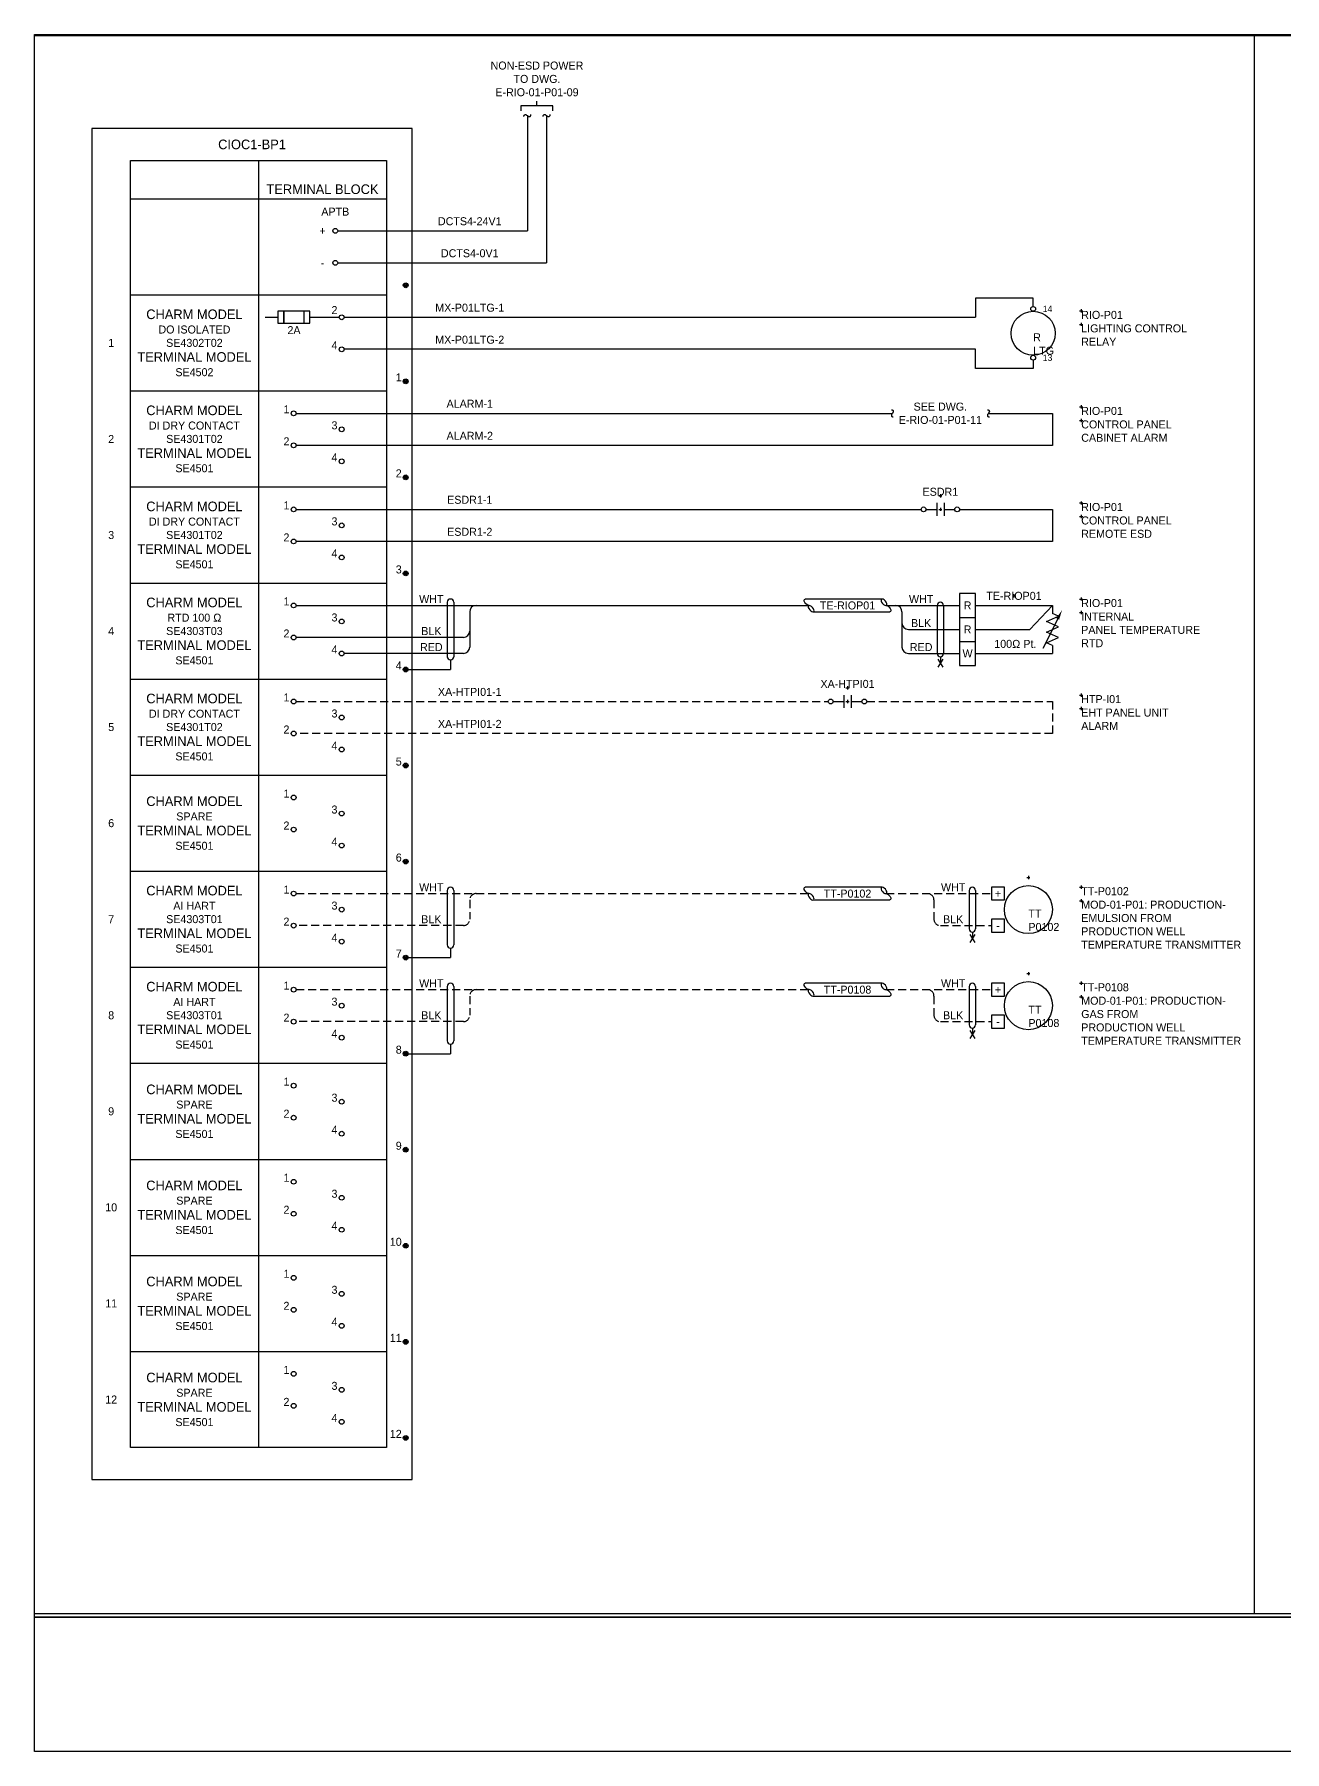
# Model space of a CAD drawing. Extents: x 11268 to 12114, y 0 to 536.
# Drawn here: x 11268 to 11659, y 0 to 536 of the extents above; entities that cross this region are included whole.
import ezdxf
from ezdxf.enums import TextEntityAlignment as Align

# ---------------------------------------------------------------- set-up
doc = ezdxf.new("R2018")
doc.units = 0
doc.header["$LTSCALE"] = 10
doc.header["$MEASUREMENT"] = 0
doc.linetypes.add('G02-1-PRDXXXX-E-MRIO-01-P01-01$0$HIDDEN', pattern=[0.375, 0.25, -0.125])
doc.layers.get('Defpoints').update_dxf_attribs({"color": 9})
for name, color, linetype in [('G02-1-PRDXXXX-E-MRIO-01-P01-01$0$ANNOTATION', 7, 'Continuous'), ('G02-1-PRDXXXX-E-MRIO-01-P01-01$0$FWIRE-1', 1, 'G02-1-PRDXXXX-E-MRIO-01-P01-01$0$HIDDEN'), ('G02-1-PRDXXXX-E-MRIO-01-P01-01$0$PANEL-1', 1, 'Continuous'), ('G02-1-PRDXXXX-E-MRIO-01-P01-01$0$PANEL-7', 7, 'Continuous'), ('G02-1-PRDXXXX-E-MRIO-01-P01-01$0$SYMBOL-1', 1, 'Continuous'), ('G02-1-PRDXXXX-E-MRIO-01-P01-01$0$SYMBOL-3', 3, 'Continuous'), ('G02-1-PRDXXXX-E-MRIO-01-P01-01$0$TEXT-2', 2, 'Continuous'), ('G02-1-PRDXXXX-E-MRIO-01-P01-01$0$TITLE', 7, 'Continuous'), ('G02-1-PRDXXXX-E-MRIO-01-P01-01$0$WIRE-1', 1, 'Continuous')]:
    doc.layers.add(name, color=color, linetype=linetype)
doc.layers.add('G02-1-PRDXXXX-E-MRIO-01-P01-01$0$View', color=251, linetype='Continuous', plot=False)
doc.styles.add('G02-1-PRDXXXX-E-MRIO-01-P01-01$0$Scovan Elec', font='')
doc.styles.add('G02-1-PRDXXXX-E-MRIO-01-P01-01$0$Scovan Standard', font='', dxfattribs={"height": 2.5})
doc.styles.add('G02-1-PRDXXXX-E-MRIO-01-P01-01$0$Standard', font='')
doc.styles.get("Standard").update_dxf_attribs({"font": ''})
doc.styles.get('G02-1-PRDXXXX-E-MRIO-01-P01-01$0$Scovan Elec').set_extended_font_data('Franklin Gothic Medium Cond')
doc.styles.get('G02-1-PRDXXXX-E-MRIO-01-P01-01$0$Scovan Standard').set_extended_font_data('Franklin Gothic Medium Cond')
doc.styles.get('G02-1-PRDXXXX-E-MRIO-01-P01-01$0$Standard').set_extended_font_data('Franklin Gothic Medium Cond')
doc.styles.get('Standard').set_extended_font_data('Franklin Gothic Medium Cond')

# ---------------------------------------------------------------- blocks, each defined once
blk = doc.blocks.new('*U29')
at = {"linetype": 'Continuous'}
blk.add_lwpolyline([(-0.75, 0, -1), (0.75, 0, -1), (-0.75, 0, -1), (0.5, 0, -1), (-0.5, 0, -1), (0.25, 0, -1), (-0.25, 0, -1), (0, 0, 1), (0.25, 0)], format="xyb", dxfattribs=at)
blk = doc.blocks.new('G02-1-PRDXXXX-E-MRIO-01-P01-01$0$BASEPLATE')
at = {"layer": 'G02-1-PRDXXXX-E-MRIO-01-P01-01$0$PANEL-1'}
for p, q in [((52, -10), (52, -412)), ((12, -22), (92, -22)), ((12, -52), (92, -52)), ((12, -82), (92, -82)), ((12, -112), (92, -112)), ((12, -142), (92, -142)), ((12, -172), (92, -172)), ((12, -202), (92, -202)), ((12, -232), (92, -232)), ((12, -262), (92, -262)), ((12, -292), (92, -292)), ((12, -322), (92, -322)), ((12, -352), (92, -352)), ((12, -382), (92, -382))]:
    blk.add_line(p, q, dxfattribs=at)
blk.add_lwpolyline([(12, -10), (92, -10), (92, -412), (12, -412)], close=True, dxfattribs=at)
at = {"layer": 'G02-1-PRDXXXX-E-MRIO-01-P01-01$0$PANEL-7'}
blk.add_lwpolyline([(0, 0), (0, -422), (100, -422), (100, 0)], close=True, dxfattribs=at)
at = {"layer": 'G02-1-PRDXXXX-E-MRIO-01-P01-01$0$SYMBOL-1'}
for centre in [(76, -32), (76, -42)]:
    blk.add_circle(centre, 0.75, dxfattribs=at)
for p in [(98, -49), (98, -79), (98, -109), (98, -139), (98, -169), (98, -199), (98, -229), (98, -259), (98, -289), (98, -319), (98, -349), (98, -379), (98, -409)]:
    blk.add_blockref('*U29', p, dxfattribs=at)
at = {"layer": 'G02-1-PRDXXXX-E-MRIO-01-P01-01$0$TEXT-2', "style": 'G02-1-PRDXXXX-E-MRIO-01-P01-01$0$Scovan Elec'}
for s, height, p in [('TERMINAL BLOCK', 3, (72, -19)), ('+', 2.5, (72, -32)), ('-', 2.5, (72, -42)), ('1', 2.5, (6, -67)), ('2', 2.5, (6, -97)), ('3', 2.5, (6, -127)), ('4', 2.5, (6, -157)), ('5', 2.5, (6, -187)), ('6', 2.5, (6, -217)), ('7', 2.5, (6, -247)), ('8', 2.5, (6, -277)), ('9', 2.5, (6, -307)), ('10', 2.5, (6, -337)), ('11', 2.5, (6, -367)), ('12', 2.5, (6, -397))]:
    blk.add_text(s, height=height, dxfattribs=at).set_placement(p, align=Align.MIDDLE)
blk.add_text('APTB', height=2.5, rotation=360, dxfattribs=at).set_placement((76, -26), align=Align.MIDDLE)
at = {"layer": 'G02-1-PRDXXXX-E-MRIO-01-P01-01$0$TEXT-2', "color": 2, "style": 'G02-1-PRDXXXX-E-MRIO-01-P01-01$0$Scovan Elec'}
for s, p in [('1', (96.75, -79)), ('2', (96.75, -109)), ('3', (96.75, -139)), ('4', (96.75, -169)), ('5', (96.75, -199)), ('6', (96.75, -229)), ('7', (96.75, -259)), ('8', (96.75, -289)), ('9', (96.75, -319)), ('10', (96.75, -349)), ('11', (96.75, -379)), ('12', (96.75, -409))]:
    blk.add_text(s, height=2.5, dxfattribs=at).set_placement(p, align=Align.RIGHT)
blk = doc.blocks.new('*U7')
blk.add_open_spline([(-1.07, -0.3), (-1.08, -0.22), (-1.09, -0.05), (-0.97, 0.2), (-0.73, 0.31), (-0.46, 0.32), (-0.14, 0.12), (0.14, -0.12), (0.46, -0.32), (0.73, -0.31), (0.97, -0.2), (1.09, 0.05), (1.08, 0.22), (1.07, 0.3)], degree=3, knots=[0, 0, 0, 0, 0.23778, 0.504219, 0.769947, 1.007727, 1.273929, 1.868857, 2.135059, 2.372839, 2.638567, 2.905005, 3.142785, 3.142785, 3.142785, 3.142785])
blk = doc.blocks.new('*U10')
for p, q in [((-1, 16), (-1, -1)), ((1, 16), (1, -1))]:
    blk.add_line(p, q)
for centre, start, end in [((0, 16), 0, 180), ((0, -1), 180, 0)]:
    blk.add_arc(centre, 1, start, end)
blk = doc.blocks.new('G02-1-PRDXXXX-E-MRIO-01-P01-01$0$S-Relay')
for centre, radius in [((0, 0), 6.875), ((-7.625, 0), 0.75), ((7.625, 0), 0.75)]:
    blk.add_circle(centre, radius)
at = {"color": 2, "lineweight": 30, "flags": 106}
blk.add_attdef('TAG1', text='', height=2.5, dxfattribs=at).set_placement((0, 0), align=Align.MIDDLE_CENTER)
at = {"color": 2, "style": 'G02-1-PRDXXXX-E-MRIO-01-P01-01$0$Standard'}
blk.add_attdef('PIN1', text='', height=2, dxfattribs=at).set_placement((-7.625, -3), align=Align.MIDDLE_RIGHT)
blk.add_attdef('PIN2', text='', height=2, dxfattribs=at).set_placement((7.625, -3), align=Align.MIDDLE_LEFT)
blk = doc.blocks.new('*U22')
for p, q in [((10.75, 5), (-13.25, 5)), ((-10.75, -5), (13.25, -5))]:
    blk.add_line(p, q)
for centre, major_axis in [((-12.625, 2.5), (0.625, -2.5)), ((12.625, -2.5), (-0.625, 2.5))]:
    blk.add_ellipse(centre, major_axis=major_axis, ratio=0.2692265, start_param=3.1415927, end_param=6.2831853)
for centre in [(-11.375, -2.5), (11.375, 2.5)]:
    blk.add_ellipse(centre, major_axis=(0.625, -2.5), ratio=0.2692265)
blk = doc.blocks.new('*U28')
for p, q in [((-1, 14), (-1, -1)), ((1, 14), (1, -1)), ((-0.8, -2.75), (0.8, -5.25)), ((0.8, -2.75), (-0.8, -5.25)), ((0, -2), (0, -4))]:
    blk.add_line(p, q)
for centre, start, end in [((0, 14), 0, 180), ((0, -1), 180, 0)]:
    blk.add_arc(centre, 1, start, end)
blk = doc.blocks.new('*U25')
blk.add_lwpolyline([(1.66, 3.32), (-3, -6)])
at = {"linetype": 'Continuous'}
blk.add_lwpolyline([(0, -5), (-1.88, -4.17), (1.88, -2.5), (-1.88, -0.83), (1.88, 0.83), (-1.88, 2.5), (1.88, 4.17), (0, 5)], dxfattribs=at)
blk.add_solid([(2.11, 3.09), (3, 6), (1.21, 3.54)])
at = {"color": 2, "style": 'G02-1-PRDXXXX-E-MRIO-01-P01-01$0$Standard'}
for tag in ['TAG2', 'TAG3']:
    blk.add_attdef(tag, text='', height=2.5, dxfattribs=at).set_placement((0, 4.25), align=Align.CENTER)
at = {"color": 2, "lineweight": 30, "flags": 106}
blk.add_attdef('TAG1', text='', height=2.5, dxfattribs=at).set_placement((0, 4.25), align=Align.BOTTOM_CENTER)
blk = doc.blocks.new('*U11')
for p, q in [((-1, 11), (-1, -1)), ((1, 11), (1, -1)), ((-0.8, -2.75), (0.8, -5.25)), ((0.8, -2.75), (-0.8, -5.25)), ((0, -2), (0, -4))]:
    blk.add_line(p, q)
for centre, start, end in [((0, 11), 0, 180), ((0, -1), 180, 0)]:
    blk.add_arc(centre, 1, start, end)
blk = doc.blocks.new('G02-1-PRDXXXX-E-MRIO-01-P01-01$0$S-Instrument')
blk.add_circle((0, 0), 7.5)
at = {"color": 2, "lineweight": 30, "flags": 106}
blk.add_attdef('TAG1', text='', height=2.5, dxfattribs=at).set_placement((0, 0), align=Align.MIDDLE_CENTER)
at = {"color": 2, "style": 'G02-1-PRDXXXX-E-MRIO-01-P01-01$0$Scovan Elec'}
blk.add_attdef('TAG2', text='', height=2.5, dxfattribs=at).set_placement((6.25, -6.25), align=Align.MIDDLE_LEFT)
blk = doc.blocks.new('G02-1-PRDXXXX-E-MRIO-01-P01-01$0$ARTISAN_G_C_DeviceTag')
at = {"layer": 'Defpoints'}
for p, q in [((-0.5, 0), (0.5, 0)), ((0, 0.5), (0, -0.5)), ((-0.5, -4.25), (0.5, -4.25)), ((0, -3.75), (0, -4.75))]:
    blk.add_line(p, q, dxfattribs=at)
at = {"layer": 'Defpoints', "style": 'G02-1-PRDXXXX-E-MRIO-01-P01-01$0$Scovan Standard', "flags": 1}
for tag, p in [('ARTISAN_ID', (0, -4)), ('ARTISAN_BLOCK_ID', (0, -7))]:
    blk.add_attdef(tag, p, '', height=1.9, dxfattribs=at)
at = {"layer": 'G02-1-PRDXXXX-E-MRIO-01-P01-01$0$TEXT-2', "style": 'G02-1-PRDXXXX-E-MRIO-01-P01-01$0$Standard'}
blk.add_attdef('SCOVAN_TAG', text='', height=2.5, dxfattribs=at).set_placement((0, 0), align=Align.CENTER)
blk = doc.blocks.new('*U27')
for p, q in [((-4.5, 0), (-1.14, 0)), ((-1.14, 2), (-1.14, -2)), ((1.14, 2), (1.14, -2)), ((1.14, 0), (4.5, 0))]:
    blk.add_line(p, q)
for centre in [(-5.25, 0), (5.25, 0)]:
    blk.add_circle(centre, 0.75)
at = {"color": 2, "style": 'G02-1-PRDXXXX-E-MRIO-01-P01-01$0$Standard'}
blk.add_attdef('TAG2', text='', height=2.5, dxfattribs=at).set_placement((0, 4.25), align=Align.CENTER)
at = {"color": 2, "lineweight": 30, "flags": 106}
blk.add_attdef('TAG1', text='', height=2.5, dxfattribs=at).set_placement((0, 4.25), align=Align.BOTTOM_CENTER)
at = {"color": 2, "style": 'G02-1-PRDXXXX-E-MRIO-01-P01-01$0$Standard'}
blk.add_attdef('PIN1', text='', height=2, dxfattribs=at).set_placement((-5.25, -3), align=Align.MIDDLE_RIGHT)
blk.add_attdef('PIN2', text='', height=2, dxfattribs=at).set_placement((5.25, -3), align=Align.MIDDLE_LEFT)
blk = doc.blocks.new('G02-1-PRDXXXX-E-MRIO-01-P01-01$0$ARTISAN_IO_DeviceDescr')
at = {"layer": 'Defpoints'}
for p, q in [((-0.5, 0), (0.5, 0)), ((0, 0.5), (0, -0.5)), ((-0.5, -4.21), (0.5, -4.21)), ((0, -3.71), (0, -4.71))]:
    blk.add_line(p, q, dxfattribs=at)
at = {"layer": 'Defpoints', "style": 'G02-1-PRDXXXX-E-MRIO-01-P01-01$0$Scovan Standard', "flags": 1}
for tag, p in [('ARTISAN_ID', (0, -6)), ('ARTISAN_BLOCK_ID', (0, -9))]:
    blk.add_attdef(tag, p, '', height=1.9, dxfattribs=at)
at = {"layer": 'G02-1-PRDXXXX-E-MRIO-01-P01-01$0$TEXT-2', "style": 'G02-1-PRDXXXX-E-MRIO-01-P01-01$0$Standard'}
blk.add_attdef('SCOVAN_TAG', text='', height=2.5, dxfattribs=at).set_placement((0, 0), align=Align.TOP_LEFT)
blk = doc.blocks.new('G02-1-PRDXXXX-E-MRIO-01-P01-01$0$ARTISAN_G_C_LineTag')
at = {"layer": 'Defpoints'}
for p, q in [((-0.5, 0), (0.5, 0)), ((0, 0.5), (0, -0.5))]:
    blk.add_line(p, q, dxfattribs=at)
at = {"layer": 'Defpoints', "style": 'G02-1-PRDXXXX-E-MRIO-01-P01-01$0$Scovan Standard', "flags": 1}
for tag, p in [('ARTISAN_ID', (0, -5)), ('ARTISAN_BLOCK_ID', (0, -8))]:
    blk.add_attdef(tag, p, '', height=1.9, dxfattribs=at)
at = {"layer": 'G02-1-PRDXXXX-E-MRIO-01-P01-01$0$TEXT-2', "style": 'G02-1-PRDXXXX-E-MRIO-01-P01-01$0$Standard'}
blk.add_attdef('SCOVAN_TAG', text='', height=2.5, dxfattribs=at).set_placement((0, 0), align=Align.MIDDLE_CENTER)
blk = doc.blocks.new('G02-1-PRDXXXX-E-MRIO-01-P01-01$0$ARTISAN_IO_A_DeviceTag')
at = {"layer": 'Defpoints'}
for p, q in [((-0.5, 0), (0.5, 0)), ((0, 0.5), (0, -0.5))]:
    blk.add_line(p, q, dxfattribs=at)
at = {"layer": 'Defpoints', "style": 'G02-1-PRDXXXX-E-MRIO-01-P01-01$0$Standard', "flags": 1}
blk.add_attdef('SCOVAN_TAG', text='', height=2.5, dxfattribs=at).set_placement((0, 4.2125), align=Align.MIDDLE_CENTER)
at = {"layer": 'Defpoints', "style": 'G02-1-PRDXXXX-E-MRIO-01-P01-01$0$Scovan Standard', "flags": 1}
for tag, p in [('ARTISAN_ID', (0, -5)), ('ARTISAN_BLOCK_ID', (0, -8))]:
    blk.add_attdef(tag, p, '', height=1.9004, dxfattribs=at)
blk = doc.blocks.new('*U30')
blk.add_open_spline([(-0.3, 1.07), (-0.22, 1.08), (-0.05, 1.09), (0.2, 0.97), (0.31, 0.73), (0.32, 0.46), (0.12, 0.14), (-0.12, -0.14), (-0.32, -0.46), (-0.31, -0.73), (-0.2, -0.97), (0.05, -1.09), (0.22, -1.08), (0.3, -1.07)], degree=3, knots=[0, 0, 0, 0, 0.23778, 0.504219, 0.769947, 1.007727, 1.273929, 1.868857, 2.135059, 2.372839, 2.638567, 2.905005, 3.142785, 3.142785, 3.142785, 3.142785])
blk = doc.blocks.new('*U38')
blk.add_lwpolyline([(3.125, 1.875), (-5, 1.875), (-5, -1.875), (-3.125, -1.875), (-3.125, 1.875), (-3.125, -1.875), (5, -1.875), (5, 1.875), (3.125, 1.875), (3.125, -1.875)])
at = {"color": 2, "style": 'G02-1-PRDXXXX-E-MRIO-01-P01-01$0$Standard'}
blk.add_attdef('TAG2', text='', height=2.5, dxfattribs=at).set_placement((0, 3.75), align=Align.CENTER)
at = {"color": 2, "lineweight": 30, "flags": 106}
blk.add_attdef('TAG1', text='', height=2.5, dxfattribs=at).set_placement((0, 3.75), align=Align.BOTTOM_CENTER)
at = {"color": 2, "style": 'G02-1-PRDXXXX-E-MRIO-01-P01-01$0$Standard'}
blk.add_attdef('TAG3', text='', height=2.5, dxfattribs=at).set_placement((0, -4.5), align=Align.MIDDLE)
blk = doc.blocks.new('G02-1-PRDXXXX-E-MRIO-01-P01-01$0$DO SE4302T02')
at = {"layer": 'G02-1-PRDXXXX-E-MRIO-01-P01-01$0$SYMBOL-1'}
for centre in [(66, -7), (66, -17)]:
    blk.add_circle(centre, 0.75, dxfattribs=at)
at = {"layer": 'G02-1-PRDXXXX-E-MRIO-01-P01-01$0$WIRE-1', "linetype": 'Continuous'}
for p, q in [((42.1, -7), (46.1, -7)), ((56.1, -7), (65.25, -7))]:
    blk.add_line(p, q, dxfattribs=at)
at = {"layer": 'G02-1-PRDXXXX-E-MRIO-01-P01-01$0$SYMBOL-1'}
blk.add_blockref('*U38', (51.1, -7), dxfattribs=at)
at = {"layer": 'G02-1-PRDXXXX-E-MRIO-01-P01-01$0$TEXT-2', "color": 2, "style": 'G02-1-PRDXXXX-E-MRIO-01-P01-01$0$Scovan Elec'}
for s, p in [('2', (63.75, -6)), ('4', (63.75, -17))]:
    blk.add_text(s, height=2.5, dxfattribs=at).set_placement(p, align=Align.CENTER)
blk.add_text('2A', height=2.5, rotation=360, dxfattribs=at).set_placement((51.1, -11), align=Align.MIDDLE)
at = {"layer": 'G02-1-PRDXXXX-E-MRIO-01-P01-01$0$TEXT-2', "insert": (20, -15), "char_height": 2.5, "attachment_point": 5, "style": 'G02-1-PRDXXXX-E-MRIO-01-P01-01$0$Scovan Elec'}
blk.add_mtext('{\\H1.2x;CHARM MODEL\\P}DO ISOLATED\\PSE4302T02\\P{\\H1.2x;TERMINAL MODEL}\\PSE4502', dxfattribs=at)
blk = doc.blocks.new('G02-1-PRDXXXX-E-MRIO-01-P01-01$0$AI SE4303T01')
at = {"layer": 'G02-1-PRDXXXX-E-MRIO-01-P01-01$0$SYMBOL-1'}
for centre in [(51, -7), (66, -12), (51, -17), (66, -22)]:
    blk.add_circle(centre, 0.75, dxfattribs=at)
at = {"layer": 'G02-1-PRDXXXX-E-MRIO-01-P01-01$0$TEXT-2', "color": 2, "style": 'G02-1-PRDXXXX-E-MRIO-01-P01-01$0$Scovan Elec'}
for s, p in [('1', (48.75, -7)), ('3', (63.75, -12)), ('2', (48.75, -17)), ('4', (63.75, -22))]:
    blk.add_text(s, height=2.5, dxfattribs=at).set_placement(p, align=Align.CENTER)
at = {"layer": 'G02-1-PRDXXXX-E-MRIO-01-P01-01$0$TEXT-2', "insert": (20, -15), "char_height": 2.5, "attachment_point": 5, "style": 'G02-1-PRDXXXX-E-MRIO-01-P01-01$0$Scovan Elec'}
blk.add_mtext('{\\H1.2x;CHARM MODEL\\P}AI HART\\PSE4303T01\\P{\\H1.2x;TERMINAL MODEL}\\PSE4501', dxfattribs=at)
blk = doc.blocks.new('G02-1-PRDXXXX-E-MRIO-01-P01-01$0$DI SE4301T02')
at = {"layer": 'G02-1-PRDXXXX-E-MRIO-01-P01-01$0$SYMBOL-1'}
for centre in [(51, -7), (66, -12), (51, -17), (66, -22)]:
    blk.add_circle(centre, 0.75, dxfattribs=at)
at = {"layer": 'G02-1-PRDXXXX-E-MRIO-01-P01-01$0$TEXT-2', "color": 2, "style": 'G02-1-PRDXXXX-E-MRIO-01-P01-01$0$Scovan Elec'}
for s, p in [('1', (48.75, -7)), ('3', (63.75, -12)), ('2', (48.75, -17)), ('4', (63.75, -22))]:
    blk.add_text(s, height=2.5, dxfattribs=at).set_placement(p, align=Align.CENTER)
at = {"layer": 'G02-1-PRDXXXX-E-MRIO-01-P01-01$0$TEXT-2', "insert": (20, -15), "char_height": 2.5, "attachment_point": 5, "style": 'G02-1-PRDXXXX-E-MRIO-01-P01-01$0$Scovan Elec'}
blk.add_mtext('{\\H1.2x;CHARM MODEL\\P}DI DRY CONTACT\\PSE4301T02\\P{\\H1.2x;TERMINAL MODEL}\\PSE4501', dxfattribs=at)
blk = doc.blocks.new('G02-1-PRDXXXX-E-MRIO-01-P01-01$0$RTD SE4303T03')
at = {"layer": 'G02-1-PRDXXXX-E-MRIO-01-P01-01$0$SYMBOL-1'}
for centre in [(51, -7), (66, -12), (51, -17), (66, -22)]:
    blk.add_circle(centre, 0.75, dxfattribs=at)
at = {"layer": 'G02-1-PRDXXXX-E-MRIO-01-P01-01$0$TEXT-2', "color": 2, "style": 'G02-1-PRDXXXX-E-MRIO-01-P01-01$0$Scovan Elec'}
for s, p in [('1', (48.75, -7)), ('3', (63.75, -12)), ('2', (48.75, -17)), ('4', (63.75, -22))]:
    blk.add_text(s, height=2.5, dxfattribs=at).set_placement(p, align=Align.CENTER)
at = {"layer": 'G02-1-PRDXXXX-E-MRIO-01-P01-01$0$TEXT-2', "insert": (20, -15), "char_height": 2.5, "attachment_point": 5, "style": 'G02-1-PRDXXXX-E-MRIO-01-P01-01$0$Scovan Elec'}
blk.add_mtext('{\\H1.2x;CHARM MODEL\\P}RTD 100 Ω\\PSE4303T03\\P{\\H1.2x;TERMINAL MODEL}\\PSE4501', dxfattribs=at)
blk = doc.blocks.new('G02-1-PRDXXXX-E-MRIO-01-P01-01$0$SPARE SE4501')
at = {"layer": 'G02-1-PRDXXXX-E-MRIO-01-P01-01$0$SYMBOL-1'}
for centre in [(51, -7), (66, -12), (51, -17), (66, -22)]:
    blk.add_circle(centre, 0.75, dxfattribs=at)
at = {"layer": 'G02-1-PRDXXXX-E-MRIO-01-P01-01$0$TEXT-2', "color": 2, "style": 'G02-1-PRDXXXX-E-MRIO-01-P01-01$0$Scovan Elec'}
for s, p in [('1', (48.75, -7)), ('3', (63.75, -12)), ('2', (48.75, -17)), ('4', (63.75, -22))]:
    blk.add_text(s, height=2.5, dxfattribs=at).set_placement(p, align=Align.CENTER)
at = {"layer": 'G02-1-PRDXXXX-E-MRIO-01-P01-01$0$TEXT-2', "insert": (20, -15), "char_height": 2.5, "attachment_point": 5, "style": 'G02-1-PRDXXXX-E-MRIO-01-P01-01$0$Scovan Elec'}
blk.add_mtext('{\\H1.2x;CHARM MODEL\\P}SPARE\\P{\\H1.2x;TERMINAL MODEL}\\PSE4501', dxfattribs=at)

msp = doc.modelspace()

# ---------------------------------------------------------------- linework, layer by layer
at = {"layer": 'G02-1-PRDXXXX-E-MRIO-01-P01-01$0$FWIRE-1'}
for p, q in [((11349.75, 328), (11516, 328)), ((11528, 328), (11586, 328)), ((11586, 328), (11586, 318)), ((11586, 318), (11349.75, 318)), ((11349.75, 268), (11509.9, 268)), ((11534.1, 268), (11567, 268)), ((11402, 258), (11349.75, 258)), ((11551, 258), (11567, 258)), ((11349.75, 238), (11509.9, 238)), ((11534.1, 238), (11567, 238)), ((11402, 228), (11349.75, 228)), ((11551, 228), (11567, 228))]:
    msp.add_line(p, q, dxfattribs=at)
for points in [[(11404, 266), (11404, 260)], [(11549, 266), (11549, 260)], [(11404, 236), (11404, 230)], [(11549, 236), (11549, 230)]]:
    msp.add_lwpolyline(points, dxfattribs=at)
for centre, start, end in [((11406, 266), 90, 180), ((11547, 266), 0, 90), ((11402, 260), 270, 0), ((11551, 260), 180, 270), ((11406, 236), 90, 180), ((11547, 236), 0, 90), ((11402, 230), 270, 0), ((11551, 230), 180, 270)]:
    msp.add_arc(centre, 2, start, end, dxfattribs=at)
at = {"layer": 'G02-1-PRDXXXX-E-MRIO-01-P01-01$0$SYMBOL-1'}
for points in [[(11562, 361.75), (11557, 361.75)], [(11557, 361.75), (11557, 339.25), (11562, 339.25), (11562, 361.75)], [(11557, 354.25), (11562, 354.25)], [(11557, 346.75), (11562, 346.75)]]:
    msp.add_lwpolyline(points, dxfattribs=at)
for points in [[(11567, 270), (11567, 266), (11571, 266), (11571, 270)], [(11567, 260), (11567, 256), (11571, 256), (11571, 260)], [(11567, 240), (11567, 236), (11571, 236), (11571, 240)], [(11567, 230), (11567, 226), (11571, 226), (11571, 230)]]:
    msp.add_lwpolyline(points, close=True, dxfattribs=at)
at = {"layer": 'G02-1-PRDXXXX-E-MRIO-01-P01-01$0$TEXT-2'}
msp.add_line((11425, 514), (11425, 515.5), dxfattribs=at)
msp.add_lwpolyline([(11430, 512.5), (11430, 514), (11420, 514), (11420, 512.5)], dxfattribs=at)
at = {"layer": 'G02-1-PRDXXXX-E-MRIO-01-P01-01$0$TITLE', "color": 9}
msp.add_line((11649, 536), (11649, 43), dxfattribs=at)
at = {"layer": 'G02-1-PRDXXXX-E-MRIO-01-P01-01$0$TITLE'}
for points in [[(11268, 536.37), (12111.77, 536.37), (12111.77, 42.04), (11268, 42.04)], [(11268, 42.04), (12111.77, 42.04), (12111.77, 0), (11268, 0)]]:
    msp.add_lwpolyline(points, close=True, dxfattribs=at)
at = {"layer": 'G02-1-PRDXXXX-E-MRIO-01-P01-01$0$View'}
msp.add_lwpolyline([(11268, 536), (12111, 536), (12111, 43), (11268, 43)], close=True, dxfattribs=at)
at = {"layer": 'G02-1-PRDXXXX-E-MRIO-01-P01-01$0$WIRE-1'}
for p, q in [((11422, 511), (11422, 475)), ((11428, 511), (11428, 465)), ((11362.75, 475), (11422, 475)), ((11362.75, 465), (11428, 465)), ((11580, 454), (11562, 454)), ((11562, 454), (11562, 448)), ((11580, 451.38), (11580, 454)), ((11364.75, 448), (11562, 448)), ((11562, 438), (11364.75, 438)), ((11562, 432), (11562, 438)), ((11580, 434.62), (11580, 432)), ((11580, 432), (11562, 432)), ((11349.75, 418), (11536, 418)), ((11566, 418), (11586, 418)), ((11586, 418), (11586, 408)), ((11586, 408), (11349.75, 408)), ((11349.75, 388), (11545, 388)), ((11557, 388), (11586, 388)), ((11586, 388), (11586, 378)), ((11586, 378), (11349.75, 378)), ((11349.75, 358), (11510, 358)), ((11404, 356), (11404, 345)), ((11534, 358), (11557, 358)), ((11539, 356), (11539, 345)), ((11562, 358), (11586, 358)), ((11579, 350.5), (11586, 358)), ((11586, 358), (11586, 355.5)), ((11541, 350.5), (11557, 350.5)), ((11562, 350.5), (11579, 350.5)), ((11402, 348), (11349.75, 348)), ((11586, 345.5), (11586, 343)), ((11402, 343), (11364.75, 343)), ((11384, 338), (11398, 338)), ((11398, 341), (11398, 338)), ((11541, 343), (11557, 343)), ((11562, 343), (11586, 343)), ((11384, 248), (11398, 248)), ((11398, 251), (11398, 248)), ((11398, 221), (11398, 218)), ((11384, 218), (11398, 218))]:
    msp.add_line(p, q, dxfattribs=at)
for centre, start, end in [((11406, 356), 90, 180), ((11537, 356), 0, 90), ((11402, 350), 270, 0), ((11541, 352.5), 180, 270), ((11402, 345), 270, 0), ((11541, 345), 180, 270)]:
    msp.add_arc(centre, 2, start, end, dxfattribs=at)

# ---------------------------------------------------------------- block references
for name, p in [('G02-1-PRDXXXX-E-MRIO-01-P01-01$0$DO SE4302T02', (11298, 455)), ('G02-1-PRDXXXX-E-MRIO-01-P01-01$0$DI SE4301T02', (11298, 425)), ('G02-1-PRDXXXX-E-MRIO-01-P01-01$0$DI SE4301T02', (11298, 395)), ('G02-1-PRDXXXX-E-MRIO-01-P01-01$0$RTD SE4303T03', (11298, 365)), ('G02-1-PRDXXXX-E-MRIO-01-P01-01$0$DI SE4301T02', (11298, 335)), ('G02-1-PRDXXXX-E-MRIO-01-P01-01$0$SPARE SE4501', (11298, 305)), ('G02-1-PRDXXXX-E-MRIO-01-P01-01$0$AI SE4303T01', (11298, 275)), ('G02-1-PRDXXXX-E-MRIO-01-P01-01$0$AI SE4303T01', (11298, 245)), ('G02-1-PRDXXXX-E-MRIO-01-P01-01$0$SPARE SE4501', (11298, 215)), ('G02-1-PRDXXXX-E-MRIO-01-P01-01$0$SPARE SE4501', (11298, 185)), ('G02-1-PRDXXXX-E-MRIO-01-P01-01$0$SPARE SE4501', (11298, 155)), ('G02-1-PRDXXXX-E-MRIO-01-P01-01$0$SPARE SE4501', (11298, 125))]:
    msp.add_blockref(name, p)
at = {"layer": 'G02-1-PRDXXXX-E-MRIO-01-P01-01$0$ANNOTATION', "yscale": 0.4}
for p in [(11522, 358), (11522, 268), (11522, 238)]:
    msp.add_blockref('*U22', p, dxfattribs=at)
at = {"layer": 'G02-1-PRDXXXX-E-MRIO-01-P01-01$0$SYMBOL-1'}
for name, p in [('G02-1-PRDXXXX-E-MRIO-01-P01-01$0$BASEPLATE', (11286, 507)), ('*U25', (11586, 350.5))]:
    msp.add_blockref(name, p, dxfattribs=at)
ref = msp.add_blockref('G02-1-PRDXXXX-E-MRIO-01-P01-01$0$S-Instrument', (11578.5, 263), dxfattribs=at)
lines = msp.add_mtext('TT\\PP0102', dxfattribs={"layer": '0', "color": 2, "insert": (11578.5, 263), "char_height": 2.5, "attachment_point": 1})
ref.add_attrib('TAG1', '', (11578.5, 263), dxfattribs={"flags": 104}).embed_mtext(lines)
ref = msp.add_blockref('G02-1-PRDXXXX-E-MRIO-01-P01-01$0$S-Instrument', (11578.5, 233), dxfattribs=at)
lines = msp.add_mtext('TT\\PP0108', dxfattribs={"layer": '0', "color": 2, "insert": (11578.5, 233), "char_height": 2.5, "attachment_point": 1})
ref.add_attrib('TAG1', '', (11578.5, 233), dxfattribs={"flags": 104}).embed_mtext(lines)
at = {"layer": 'G02-1-PRDXXXX-E-MRIO-01-P01-01$0$SYMBOL-3'}
ref = msp.add_blockref('G02-1-PRDXXXX-E-MRIO-01-P01-01$0$S-Relay', (11580, 443), dxfattribs=dict(at, rotation=89.99999999999999))
lines = msp.add_mtext('R\\PLTG', dxfattribs={"layer": '0', "color": 2, "insert": (11580, 443), "char_height": 2.5, "attachment_point": 1})
ref.add_attrib('TAG1', '', (11580, 443), dxfattribs={"flags": 104}).embed_mtext(lines)
ref.add_attrib('PIN1', '13', dxfattribs={"layer": '0', "color": 2, "height": 2, "style": 'G02-1-PRDXXXX-E-MRIO-01-P01-01$0$Standard'}).set_placement((11583, 435.37), align=Align.MIDDLE_LEFT)
ref.add_attrib('PIN2', '14', dxfattribs={"layer": '0', "color": 2, "height": 2, "style": 'G02-1-PRDXXXX-E-MRIO-01-P01-01$0$Standard'}).set_placement((11583, 450.62), align=Align.MIDDLE_LEFT)
for p in [(11551, 388), (11522, 328)]:
    msp.add_blockref('*U27', p, dxfattribs=at)
at = {"layer": 'G02-1-PRDXXXX-E-MRIO-01-P01-01$0$TEXT-2'}
for name, p, values in [('G02-1-PRDXXXX-E-MRIO-01-P01-01$0$ARTISAN_IO_DeviceDescr', (11595, 450), {'SCOVAN_TAG': 'RIO-P01'}), ('G02-1-PRDXXXX-E-MRIO-01-P01-01$0$ARTISAN_IO_DeviceDescr', (11595, 420), {'SCOVAN_TAG': 'RIO-P01'}), ('G02-1-PRDXXXX-E-MRIO-01-P01-01$0$ARTISAN_G_C_DeviceTag', (11551, 392.25), {'SCOVAN_TAG': 'ESDR1'}), ('G02-1-PRDXXXX-E-MRIO-01-P01-01$0$ARTISAN_IO_DeviceDescr', (11595, 390), {'SCOVAN_TAG': 'RIO-P01'}), ('G02-1-PRDXXXX-E-MRIO-01-P01-01$0$ARTISAN_G_C_LineTag', (11574, 361), {'SCOVAN_TAG': 'TE-RIOP01'}), ('G02-1-PRDXXXX-E-MRIO-01-P01-01$0$ARTISAN_IO_DeviceDescr', (11595, 360), {'SCOVAN_TAG': 'RIO-P01'}), ('G02-1-PRDXXXX-E-MRIO-01-P01-01$0$ARTISAN_G_C_DeviceTag', (11522, 332.25), {'SCOVAN_TAG': 'XA-HTPI01'}), ('G02-1-PRDXXXX-E-MRIO-01-P01-01$0$ARTISAN_IO_DeviceDescr', (11595, 330), {'SCOVAN_TAG': 'HTP-I01'}), ('G02-1-PRDXXXX-E-MRIO-01-P01-01$0$ARTISAN_IO_DeviceDescr', (11595, 270), {'SCOVAN_TAG': 'TT-P0102'}), ('G02-1-PRDXXXX-E-MRIO-01-P01-01$0$ARTISAN_IO_DeviceDescr', (11595, 240), {'SCOVAN_TAG': 'TT-P0108'})]:
    msp.add_blockref(name, p, dxfattribs=at).add_auto_attribs(values)
for p in [(11578.5, 273), (11578.5, 243)]:
    msp.add_blockref('G02-1-PRDXXXX-E-MRIO-01-P01-01$0$ARTISAN_IO_A_DeviceTag', p, dxfattribs=at)
at = {"layer": 'G02-1-PRDXXXX-E-MRIO-01-P01-01$0$WIRE-1'}
for name, p in [('*U7', (11422, 511)), ('*U7', (11428, 511)), ('*U30', (11536, 418)), ('*U30', (11566, 418)), ('*U10', (11398, 343)), ('*U28', (11551, 344)), ('*U10', (11398, 253)), ('*U11', (11561, 258)), ('*U10', (11398, 223)), ('*U11', (11561, 228))]:
    msp.add_blockref(name, p, dxfattribs=at)

# ---------------------------------------------------------------- texts
at = {"layer": 'G02-1-PRDXXXX-E-MRIO-01-P01-01$0$TEXT-2', "color": 2, "style": 'G02-1-PRDXXXX-E-MRIO-01-P01-01$0$Scovan Elec'}
msp.add_text('CIOC1-BP1', height=3, dxfattribs=at).set_placement((11336, 502), align=Align.MIDDLE)
at = {"layer": 'G02-1-PRDXXXX-E-MRIO-01-P01-01$0$TEXT-2', "style": 'G02-1-PRDXXXX-E-MRIO-01-P01-01$0$Scovan Elec'}
for s, p in [('DCTS4-24V1', (11404, 478)), ('DCTS4-0V1', (11404, 468)), ('MX-P01LTG-1', (11404, 451)), ('MX-P01LTG-2', (11404, 441)), ('ALARM-1', (11404, 421)), ('ALARM-2', (11404, 411)), ('ESDR1-1', (11404, 391)), ('ESDR1-2', (11404, 381)), ('WHT', (11392, 360)), ('WHT', (11545, 360)), ('TE-RIOP01', (11522, 358)), ('R', (11559.5, 358)), ('BLK', (11392, 350)), ('BLK', (11545, 352.5)), ('R', (11559.5, 350.5)), ('RED', (11392, 345)), ('RED', (11545, 345)), ('W', (11559.5, 343)), ('XA-HTPI01-1', (11404, 331)), ('XA-HTPI01-2', (11404, 321)), ('WHT', (11392, 270)), ('TT-P0102', (11522, 268)), ('WHT', (11555, 270)), ('BLK', (11392, 260)), ('BLK', (11555, 260)), ('WHT', (11392, 240)), ('TT-P0108', (11522, 238)), ('WHT', (11555, 240)), ('BLK', (11392, 230)), ('BLK', (11555, 230))]:
    msp.add_text(s, height=2.5, dxfattribs=at).set_placement(p, align=Align.MIDDLE)
msp.add_text('100Ω Pt.', height=2.5, dxfattribs=at).set_placement((11581, 346), align=Align.MIDDLE_RIGHT)
for s, p in [('+', (11569, 268)), ('-', (11569, 258)), ('+', (11569, 238)), ('-', (11569, 228))]:
    msp.add_text(s, height=2.5, dxfattribs=at).set_placement(p, align=Align.MIDDLE_CENTER)
at = {"layer": 'G02-1-PRDXXXX-E-MRIO-01-P01-01$0$TEXT-2', "char_height": 2.5, "style": 'G02-1-PRDXXXX-E-MRIO-01-P01-01$0$Scovan Elec'}
for s, insert, attachment_point in [('NON-ESD POWER\\PTO DWG.\\PE-RIO-01-P01-09', (11425, 517), 8), ('LIGHTING CONTROL\\PRELAY', (11595, 445.79), 1), ('SEE DWG.\\PE-RIO-01-P01-11', (11551, 418), 5), ('CONTROL PANEL\\PCABINET ALARM', (11595, 415.79), 1), ('CONTROL PANEL\\PREMOTE ESD', (11595, 385.79), 1), ('INTERNAL\\PPANEL TEMPERATURE\\PRTD', (11595, 355.79), 1), ('EHT PANEL UNIT\\PALARM', (11595, 325.79), 1), ('MOD-01-P01: PRODUCTION-\\PEMULSION FROM\\PPRODUCTION WELL\\PTEMPERATURE TRANSMITTER', (11595, 265.79), 1), ('MOD-01-P01: PRODUCTION-\\PGAS FROM\\PPRODUCTION WELL\\PTEMPERATURE TRANSMITTER', (11595, 235.79), 1)]:
    msp.add_mtext(s, dxfattribs=dict(at, insert=insert, attachment_point=attachment_point))

doc.saveas('drawing.dxf')
